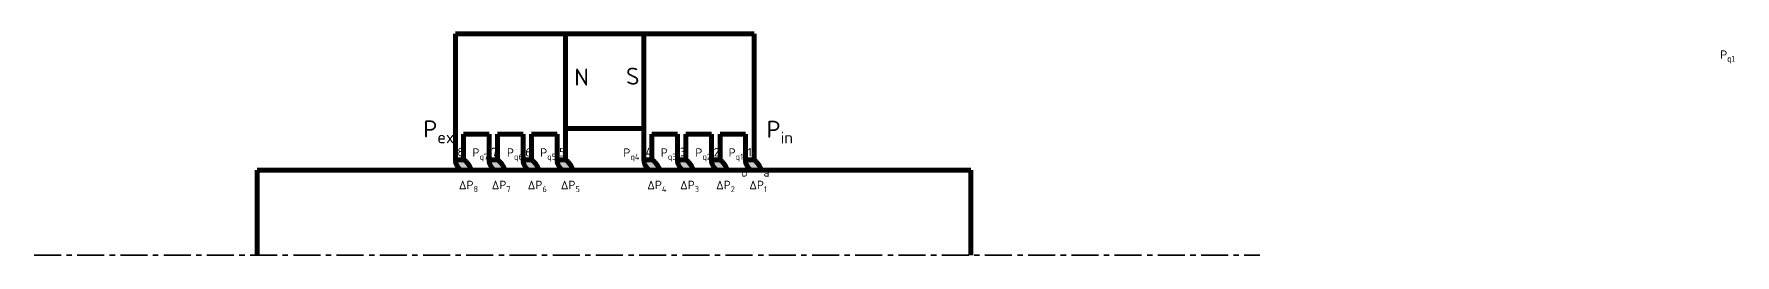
# Model space of a CAD drawing. Header units: millimetres. Extents: x 349 to 2348, y 0 to 260.
import ezdxf

# ---------------------------------------------------------------- set-up
doc = ezdxf.new("R2010")
doc.units = ezdxf.units.MM
doc.linetypes.add('CENTER', pattern=[50.8, 31.75, -6.35, 6.35, -6.35])
doc.linetypes.add('HIDDEN', pattern=[9.525, 6.35, -3.175])
doc.layers.add('点画线', color=1, linetype='CENTER')
doc.layers.add('细虚线', color=3, linetype='HIDDEN')
doc.layers.add('粗实线', color=7, linetype='Continuous', lineweight=30)
doc.styles.add('Annotative', font='txt')

msp = doc.modelspace()

# ---------------------------------------------------------------- hatches: boundary and pattern name
at = {"layer": '细虚线', "lineweight": 80}
h = msp.add_hatch(color=0, dxfattribs=at)
h.dxf.hatch_style = 1
h.paths.add_polyline_path([(854.6, 112), (844.6, 112, 0.258315), (851, 100), (863.5, 100, 0.139225)])
h.paths.add_polyline_path([(894, 112), (884, 112, 0.258315), (890.4, 100), (902.9, 100, 0.139225)])
h.paths.add_polyline_path([(934, 112), (924, 112, 0.258315), (930.4, 100), (942.9, 100, 0.139225)])
h.paths.add_polyline_path([(974, 112), (964, 112, 0.258315), (970.4, 100), (982.9, 100, 0.139225)])
h = msp.add_hatch(color=0, dxfattribs=at)
h.dxf.hatch_style = 1
h.paths.add_polyline_path([(1076, 112), (1066, 112, 0.258315), (1072.4, 100), (1084.9, 100, 0.139225)])
h.paths.add_polyline_path([(1115.4, 112), (1105.4, 112, 0.258315), (1111.8, 100), (1124.3, 100, 0.139225)])
h.paths.add_polyline_path([(1155.4, 112), (1145.4, 112, 0.258315), (1151.8, 100), (1164.3, 100, 0.139225)])
h.paths.add_polyline_path([(1195.4, 112), (1185.4, 112, 0.258315), (1191.8, 100), (1204.3, 100, 0.139225)])

# ---------------------------------------------------------------- linework, layer by layer
at = {"layer": '点画线'}
msp.add_line((349.2, 0), (1790, 0), dxfattribs=at)
at = {"layer": '粗实线', "lineweight": 80}
for p, q in [((844.6, 260), (844.6, 112)), ((844.6, 260), (974, 260)), ((974, 112), (974, 260)), ((974, 260), (1066, 260)), ((1066, 260), (1066, 112)), ((1066, 260), (1195.4, 260)), ((1195.4, 112), (1195.4, 260)), ((854, 112), (854, 142)), ((854, 142), (884, 142)), ((884, 142), (884, 112)), ((894, 112), (894, 142)), ((894, 142), (924, 142)), ((924, 142), (924, 112)), ((934, 112), (934, 142)), ((934, 142), (964, 142)), ((964, 142), (964, 112)), ((974, 148.9), (1066, 148.9)), ((1075.4, 112), (1075.4, 142)), ((1075.4, 142), (1105.4, 142)), ((1105.4, 142), (1105.4, 112)), ((1115.4, 112), (1115.4, 142)), ((1115.4, 142), (1145.4, 142)), ((1145.4, 142), (1145.4, 112)), ((1155.4, 112), (1155.4, 142)), ((1155.4, 142), (1185.4, 142)), ((1185.4, 142), (1185.4, 112)), ((611.6, 100), (611.6, 0)), ((611.6, 100), (1450, 100)), ((844.6, 112), (854, 112)), ((844.6, 112), (854, 112)), ((844.6, 112), (854.6, 112)), ((850, 112), (850, 112)), ((850, 112), (850, 112)), ((884, 112), (894, 112)), ((884, 112), (894, 112)), ((884, 112), (894, 112)), ((889.4, 112), (889.4, 112)), ((889.4, 112), (889.4, 112)), ((924, 112), (934, 112)), ((924, 112), (934, 112)), ((924, 112), (934, 112)), ((929.4, 112), (929.4, 112)), ((929.4, 112), (929.4, 112)), ((964, 112), (974, 112)), ((964, 112), (974, 112)), ((969.4, 112), (969.4, 112)), ((969.4, 112), (969.4, 112)), ((969.4, 112), (969.4, 112)), ((969.4, 112), (969.4, 112)), ((1066, 112), (1075.4, 112)), ((1066, 112), (1076, 112)), ((1071.4, 112), (1071.4, 112)), ((1071.4, 112), (1071.4, 112)), ((1105.4, 112), (1115.4, 112)), ((1105.4, 112), (1115.4, 112)), ((1110.8, 112), (1110.8, 112)), ((1110.8, 112), (1110.8, 112)), ((1145.4, 112), (1155.4, 112)), ((1145.4, 112), (1155.4, 112)), ((1150.8, 112), (1150.8, 112)), ((1150.8, 112), (1150.8, 112)), ((1185.4, 112), (1195.4, 112)), ((1190.8, 112), (1190.8, 112)), ((1190.8, 112), (1190.8, 112)), ((1450, 100), (1450, 80)), ((1450, 80), (1450, 0))]:
    msp.add_line(p, q, dxfattribs=at)
for centre, radius, start, end in [((858.6, 111.7), 14, 178.9719, 236.9069), ((837.9, 90.4), 27.3, 20.6476, 52.3519), ((898, 111.7), 14, 178.9719, 236.9069), ((877.3, 90.4), 27.3, 20.6476, 52.3519), ((938, 111.7), 14, 178.9719, 236.9069), ((917.3, 90.4), 27.3, 20.6476, 52.3519), ((978, 111.7), 14, 178.9719, 236.9069), ((957.3, 90.4), 27.3, 20.6476, 52.3519), ((1080, 111.7), 14, 178.9719, 236.9069), ((1059.3, 90.4), 27.3, 20.6476, 52.3519), ((1119.4, 111.7), 14, 178.9719, 236.9069), ((1098.7, 90.4), 27.3, 20.6476, 52.3519), ((1159.4, 111.7), 14, 178.9719, 236.9069), ((1138.7, 90.4), 27.3, 20.6476, 52.3519), ((1199.4, 111.7), 14, 178.9719, 236.9069), ((1178.7, 90.4), 27.3, 20.6476, 52.3519)]:
    msp.add_arc(centre, radius, start, end, dxfattribs=at)

# ---------------------------------------------------------------- texts
at = {"layer": '粗实线', "insert": (2330.9, 240.7), "char_height": 20, "width": 22.001, "attachment_point": 1, "style": 'Annotative'}
msp.add_mtext('\\A1;{\\fISOCPEUR|b0|i0|c134|p34;\\H0.5x;P\\fSimSun|b0|i0|c134|p2;\\H0.7x;\\S^ q1;}', dxfattribs=at)
at = {"layer": '粗实线', "lineweight": 80, "char_height": 20, "attachment_point": 1, "style": 'Annotative'}
for s, insert, width in [('{\\fISOCPEUR|b0|i0|c134|p34;S}\\P\\P', (1045, 220.4), 56.502), ('{\\fISOCPEUR|b0|i0|c134|p34;N}\\P\\P', (984.2, 219.2), 56.502), ('\\A1;{\\fISOCPEUR|b0|i0|c134|p34;P\\H0.7x;\\S^ ex;}\\P', (806.7, 158.3), 56.502), ('\\A1;{\\fISOCPEUR|b0|i0|c134|p34;P\\H0.7x;\\S^ in;}\\P', (1210.1, 157.9), 56.502), ('{\\fISOCPEUR|b0|i0|c134|p34;\\H0.5x;8}', (846.7, 126.1), 22.001), ('\\A1;{\\fISOCPEUR|b0|i0|c134|p34;\\H0.5x;P\\H0.7x;\\S^ q7;}', (864.4, 125.5), 22.001), ('{\\fISOCPEUR|b0|i0|c134|p34;\\H0.5x;7}\\P', (886.9, 126.1), 56.502), ('\\A1;{\\fISOCPEUR|b0|i0|c134|p34;\\H0.5x;P\\H0.7x;\\S^ q6;\\H1.42857x;\\P}', (905, 125.5), 56.502), ('{\\fISOCPEUR|b0|i0|c134|p34;\\H0.5x;6\\P}\\P', (926.5, 125.9), 56.502), ('\\A1;{\\fISOCPEUR|b0|i0|c134|p34;\\H0.5x;P\\H0.7x;\\S^ q5;}', (944.1, 125.5), 22.001), ('{\\fISOCPEUR|b0|i0|c134|p34;\\H0.5x;5}\\P', (966.4, 126), 56.502), ('\\A1;{\\fISOCPEUR|b0|i0|c134|p34;\\H0.5x;P\\H0.7x;\\S^ q4;}', (1041.8, 125.4), 22.001), ('{\\fISOCPEUR|b0|i0|c134|p34;\\H0.5x;4}\\P', (1068.1, 126.1), 56.502), ('\\A1;{\\fISOCPEUR|b0|i0|c134|p34;\\H0.5x;P\\H0.7x;\\S^ q3;}', (1085.8, 125.5), 22.001), ('{\\fISOCPEUR|b0|i0|c134|p34;\\H0.5x;3}\\P', (1108.3, 126.1), 56.502), ('\\A1;{\\fISOCPEUR|b0|i0|c134|p34;\\H0.5x;P\\H0.7x;\\S^ q2;\\H1.42857x;\\P}', (1126.4, 125.5), 56.502), ('{\\fISOCPEUR|b0|i0|c134|p34;\\H0.5x;2}\\P', (1147.9, 125.9), 56.502), ('\\A1;{\\fISOCPEUR|b0|i0|c134|p34;\\H0.5x;P\\H0.7x;\\S^ q1;}', (1165.5, 125.5), 22.001), ('{\\fISOCPEUR|b0|i0|c134|p34;\\H0.5x;1}\\P', (1187.8, 126), 56.502), ('\\A1;{\\fISOCPEUR|b0|i0|c134|p34;\\H0.5x;b}', (1180.4, 102.3), 22.001), ('\\A1;{\\fISOCPEUR|b0|i0|c134|p34;\\H0.5x;ΔP\\H0.7x;\\S^ 8;}', (848.5, 87.4), 22.001), ('\\A1;{\\fISOCPEUR|b0|i0|c134|p34;\\H0.5x;ΔP\\H0.7x;\\S^ 7;}', (887.1, 87.4), 22.001), ('\\A1;{\\fISOCPEUR|b0|i0|c134|p34;\\H0.5x;ΔP\\H0.7x;\\S^ 6;}', (929.4, 87.4), 22.001), ('\\A1;{\\fISOCPEUR|b0|i0|c134|p34;\\H0.5x;ΔP\\H0.7x;\\S^ 5;}', (968.3, 87.4), 22.001), ('\\A1;{\\fISOCPEUR|b0|i0|c134|p34;\\H0.5x;ΔP\\H0.7x;\\S^ 4;}', (1069.9, 87.4), 22.001), ('\\A1;{\\fISOCPEUR|b0|i0|c134|p34;\\H0.5x;ΔP\\H0.7x;\\S^ 3;}', (1108.5, 87.4), 22.001), ('\\A1;{\\fISOCPEUR|b0|i0|c134|p34;\\H0.5x;ΔP\\H0.7x;\\S^ 2;}', (1150.8, 87.4), 22.001), ('\\A1;{\\fISOCPEUR|b0|i0|c134|p34;\\H0.5x;ΔP\\H0.7x;\\S^ 1;}', (1189.8, 87.4), 22.001), ('\\A1;{\\fISOCPEUR|b0|i0|c134|p34;\\H0.5x;a}', (1206.5, 102.2), 22.001)]:
    msp.add_mtext(s, dxfattribs=dict(at, insert=insert, width=width))

doc.saveas('drawing.dxf')
